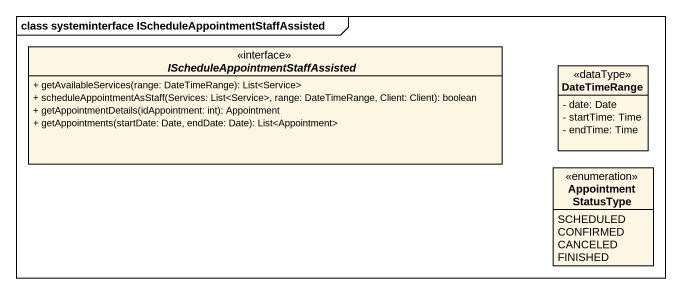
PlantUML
@startuml
mainframe class systeminterface IScheduleAppointmentStaffAssisted
hide circle
hide empty members
skinparam classAttributeIconSize 0
interface "IScheduleAppointmentStaffAssisted" as IScheduleAppointmentStaffAss {
  + getAvailableServices(range: DateTimeRange): List<Service>
  + scheduleAppointmentAsStaff(Services: List<Service>, range: DateTimeRange, Client: Client): boolean
  + getAppointmentDetails(idAppointment: int): Appointment
  + getAppointments(startDate: Date, endDate: Date): List<Appointment>
}
class DateTimeRange <<dataType>> {
  - date: Date
  - startTime: Time
  - endTime: Time
}
enum AppointmentStatusType {
  SCHEDULED
  CONFIRMED
  CANCELED
  FINISHED
}
@enduml
